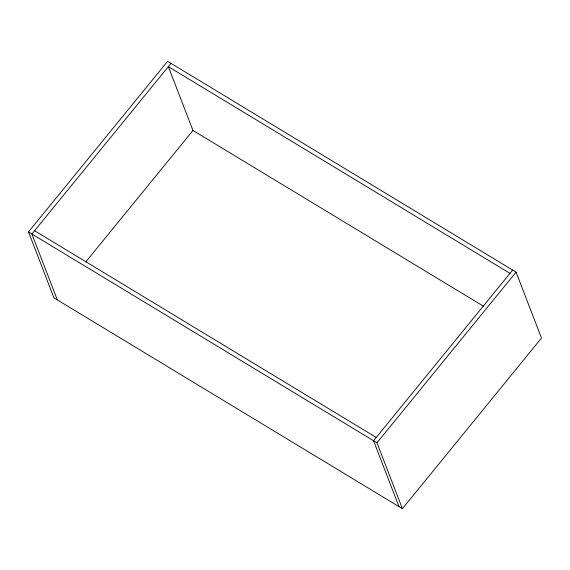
<?xml version="1.0" encoding="UTF-8"?>
<svg xmlns="http://www.w3.org/2000/svg" width="570" height="570" viewBox="0 0 570 570"><rect width="100%" height="100%" fill="white"/><g stroke="black" fill="none" stroke-linecap="round" stroke-linejoin="round"><path stroke-width="0.85" d="M28.5 231.94L167.609 61.296L516.071 272.154L541.5 338.06L402.392 508.704L53.929 297.846L28.5 231.94L376.962 442.797L402.392 508.704M171.021 63.37L31.913 234.006L57.349 299.913M85.621 262.122L192.966 130.445L483.617 306.318M512.651 270.087L373.549 440.731L398.979 506.63M376.962 442.797L516.071 272.154M509.979 273.372L168.35 66.647L193.144 130.908M34.592 230.722L376.221 437.447"/></g></svg>
